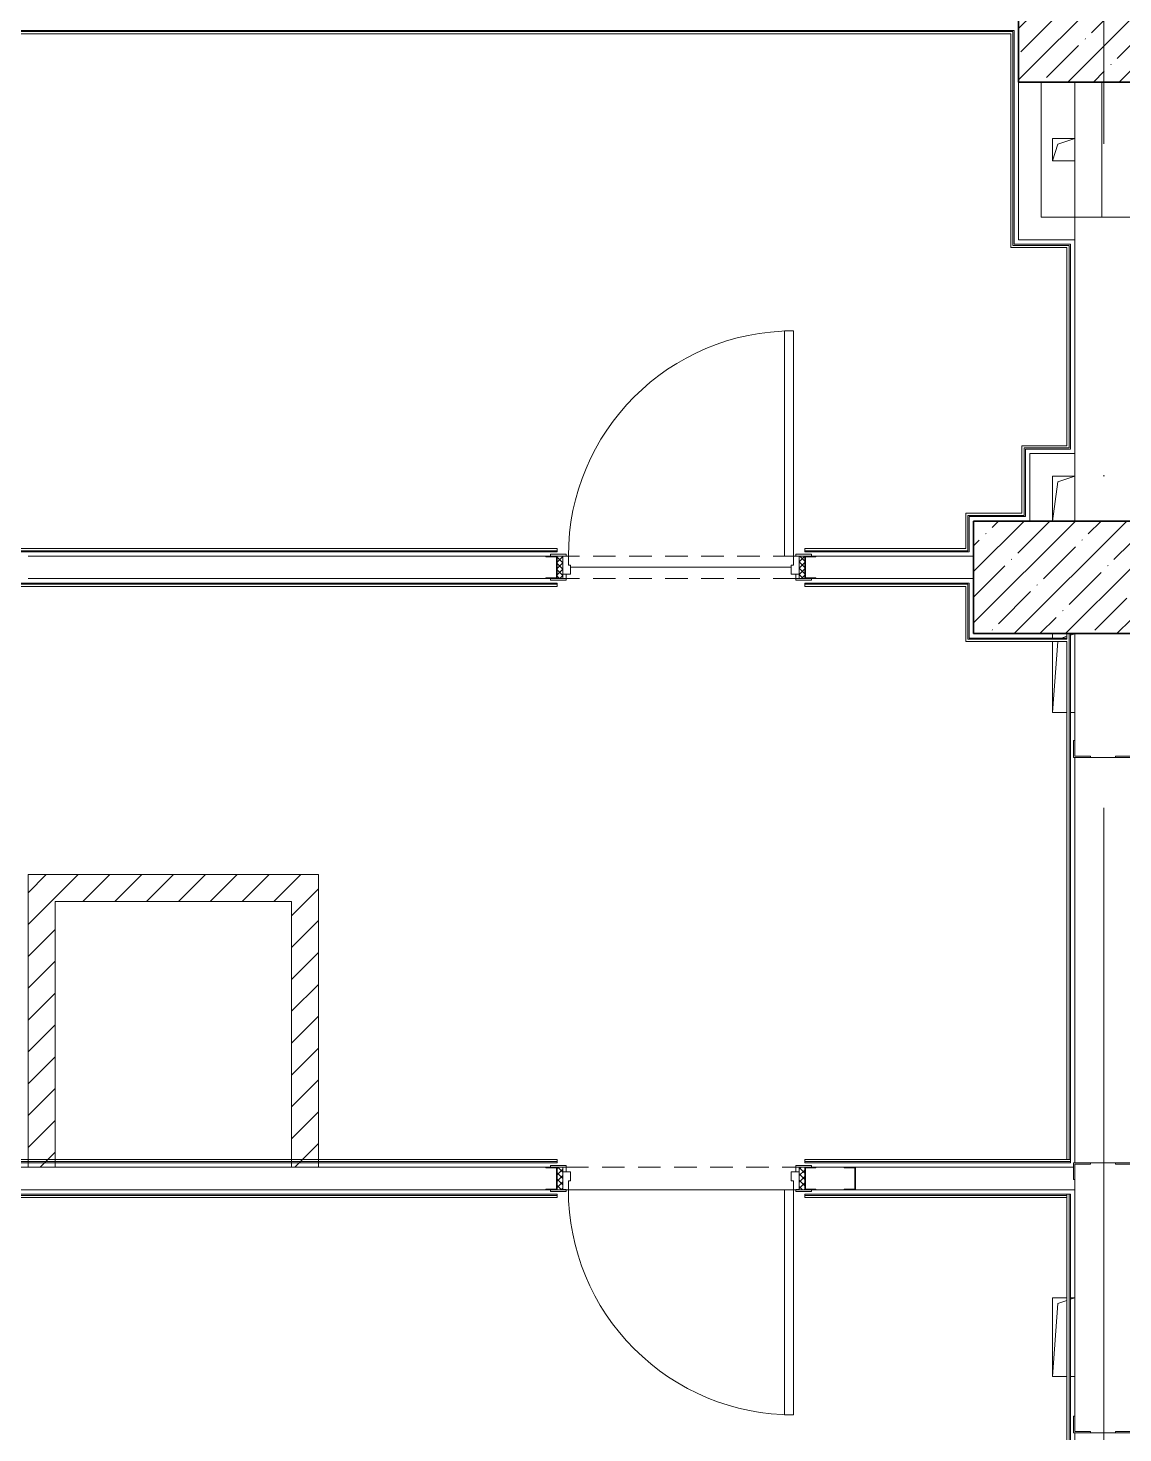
# Model space of a CAD drawing. Header units: millimetres. Extents: x 5993 to 95364, y 94667 to 143522.
# Drawn here: x 49666 to 50062, y 120246 to 120754 of the extents above; entities that cross this region are included whole.
import ezdxf

# ---------------------------------------------------------------- set-up
doc = ezdxf.new("R2010")
doc.units = ezdxf.units.MM
for name, pattern in [('200_ШТРИХ_ш1п0_6_', [160, 100, -60]), ('50_200_ШТРИХ_1Т_ш5_п1_п1_', [1400, 1000, -200, 0, -200]), ('Штрих короткий', [300, 150, -150])]:
    doc.linetypes.add(name, pattern=pattern)
for name, color, linetype, lineweight in [('0-2', 7, 'Continuous', 9), ('S-GRID-____-OTLN-1', 7, '50_200_ШТРИХ_1Т_ш5_п1_п1_', 9), ('Двери', 7, 'Continuous', 9), ('Каркас_Импост', 7, 'Continuous', 13), ('Каркас_Импост-1', 7, 'Continuous', 9), ('Линии-3', 7, 'Continuous', 5), ('Несущие колонны', 7, 'Continuous', 9), ('Несущие колонны-1', 7, 'Continuous', 35), ('Обобщенные модели', 7, 'Continuous', 9), ('Общие ребра', 7, 'Continuous', 9), ('Открывание-1', 7, 'Continuous', 9), ('Панель', 7, 'Continuous', 13), ('Перекрытия', 7, 'Continuous', 9), ('Перемычка-1', 7, 'Штрих короткий', 9), ('Перемычка_Пунктирные линии-1', 7, '200_ШТРИХ_ш1п0_6_', 9), ('Стены', 7, 'Continuous', 9), ('Стены-1', 7, 'Continuous', 13), ('Элементы узлов-1', 7, 'Continuous', 5)]:
    doc.layers.add(name, color=color, linetype=linetype, lineweight=lineweight)
pattern_1 = [(135, (1751.41, 114.685), (-14.14214, -14.14214), []), (225, (1751.41, 114.685), (14.14214, -14.14214), [])]
pattern_2 = [(45, (-371.384, 114.685), (-14.1421, 14.1421), []), (135, (-371.384, 114.685), (-14.1421, -14.1421), [])]

# ---------------------------------------------------------------- blocks, each defined once
blk = doc.blocks.new('Дверь_СКБ_1Ст_Внутренняя_ШЕР - СОШ_Д-10__Дв_1100x2100h_Цеха пищеблока_EI30-27822588-АИ2_01_План напольных покрытий и плинтусов 1го этажа _Часть 1_')
at = {"layer": 'Двери'}
h = blk.add_hatch(dxfattribs=at)
h.set_pattern_fill('FP_76', color=256, style=0, pattern_type=2)
h.set_pattern_definition(pattern_1)
h.paths.add_polyline_path([(562.5, 50), (537.5, 50), (537.5, -50), (562.5, -50), (562.5, 47)], flags=0)
at = {"layer": 'Каркас_Импост-1'}
h = blk.add_hatch(dxfattribs=at)
h.set_pattern_fill('FP_77', color=256, style=0, pattern_type=2)
h.set_pattern_definition(pattern_2)
h.paths.add_polyline_path([(-512.5, -50), (-512.5, 50), (-537.5, 50), (-537.5, -50)], flags=0)
at = {"layer": 'Каркас_Импост'}
for p, q in [((-497.5, 58), (-567.5, 58)), ((-567.5, 58), (-567.5, 50)), ((-512.5, 50), (-537.5, 50)), ((-537.5, 50), (-497.5, 50)), ((-487.5, 50), (-512.5, 50)), ((-512.5, 50), (-512.5, -30)), ((-512.5, -50), (-512.5, 50)), ((-497.5, 50), (-512.5, 50)), ((-512.5, 50), (-512.5, 49)), ((-512.5, 49), (-497.5, 49)), ((-497.5, 50), (-497.5, 58)), ((-497.5, 49), (-497.5, 50)), ((-487.5, 10), (-487.5, 50)), ((-477.5, 10), (-487.5, 10)), ((-477.5, -30), (-477.5, 10)), ((512.5, 10), (502.5, 10)), ((502.5, 10), (502.5, -30)), ((512.5, 50), (512.5, 10)), ((537.5, 50), (512.5, 50)), ((592.5, 58), (522.5, 58)), ((522.5, 58), (522.5, 50)), ((537.5, 50), (522.5, 50)), ((522.5, 50), (522.5, 49)), ((522.5, 50), (562.5, 50)), ((522.5, 49), (537.5, 49)), ((537.5, -30), (537.5, 50)), ((562.5, 50), (537.5, 50)), ((537.5, 50), (537.5, -50)), ((537.5, 49), (537.5, 50)), ((592.5, 50), (592.5, 58)), ((-567.5, -50), (-567.5, -58)), ((-567.5, -58), (-497.5, -58)), ((-537.5, -50), (-512.5, -50)), ((-497.5, -50), (-537.5, -50)), ((-512.5, -30), (-477.5, -30)), ((-497.5, -30), (-512.5, -30)), ((-512.5, -30), (-512.5, -50)), ((-512.5, -50), (-497.5, -50)), ((-497.5, -50), (-497.5, -30)), ((-497.5, -58), (-497.5, -50)), ((502.5, -30), (537.5, -30)), ((537.5, -30), (522.5, -30)), ((522.5, -30), (522.5, -50)), ((522.5, -50), (537.5, -50)), ((562.5, -50), (522.5, -50)), ((522.5, -50), (522.5, -58)), ((522.5, -58), (592.5, -58)), ((537.5, -50), (537.5, -30)), ((537.5, -50), (562.5, -50)), ((592.5, -58), (592.5, -50))]:
    blk.add_line(p, q, dxfattribs=at)
at = {"layer": 'Открывание-1'}
blk.add_arc((512.5, 50), 1000, 90, 180, dxfattribs=at)
at = {"layer": 'Панель'}
for p, q in [((512.5, 1050), (472.5, 1050)), ((472.5, 1050), (472.5, 50)), ((512.5, 50), (512.5, 1050)), ((472.5, 50), (512.5, 50))]:
    blk.add_line(p, q, dxfattribs=at)
blk = doc.blocks.new('Дверь_СКБ_1Ст_Внутренняя_ШЕР - СОШ_Д-9_Дв_1100x2100h_Раздаточная_ моечные_ цеха все кроме горячего_ помещение для временного хранения пищевых отходов-27822622-АИ2_01_План напольных покрытий и плинтусов 1го этажа _Часть 1_')
at = {"layer": 'Двери'}
h = blk.add_hatch(dxfattribs=at)
h.set_pattern_fill('FP_76', color=256, style=0, pattern_type=2)
h.set_pattern_definition(pattern_1)
h.paths.add_polyline_path([(562.5, 50), (537.5, 50), (537.5, -50), (562.5, -50), (562.5, 47)], flags=0)
at = {"layer": 'Каркас_Импост-1'}
h = blk.add_hatch(dxfattribs=at)
h.set_pattern_fill('FP_77', color=256, style=0, pattern_type=2)
h.set_pattern_definition(pattern_2)
h.paths.add_polyline_path([(-512.5, -50), (-512.5, 50), (-537.5, 50), (-537.5, -50)], flags=0)
at = {"layer": 'Каркас_Импост'}
for p, q in [((-497.5, 58), (-567.5, 58)), ((-567.5, 58), (-567.5, 50)), ((-512.5, 50), (-537.5, 50)), ((-537.5, 50), (-497.5, 50)), ((-487.5, 50), (-512.5, 50)), ((-512.5, 50), (-512.5, -30)), ((-512.5, -50), (-512.5, 50)), ((-497.5, 50), (-512.5, 50)), ((-512.5, 50), (-512.5, 49)), ((-512.5, 49), (-497.5, 49)), ((-497.5, 50), (-497.5, 58)), ((-497.5, 49), (-497.5, 50)), ((-487.5, 10), (-487.5, 50)), ((-477.5, 10), (-487.5, 10)), ((-477.5, -30), (-477.5, 10)), ((512.5, 10), (502.5, 10)), ((502.5, 10), (502.5, -30)), ((512.5, 50), (512.5, 10)), ((537.5, 50), (512.5, 50)), ((592.5, 58), (522.5, 58)), ((522.5, 58), (522.5, 50)), ((537.5, 50), (522.5, 50)), ((522.5, 50), (522.5, 49)), ((522.5, 50), (562.5, 50)), ((522.5, 49), (537.5, 49)), ((537.5, -30), (537.5, 50)), ((562.5, 50), (537.5, 50)), ((537.5, 50), (537.5, -50)), ((537.5, 49), (537.5, 50)), ((592.5, 50), (592.5, 58)), ((-567.5, -50), (-567.5, -58)), ((-567.5, -58), (-497.5, -58)), ((-537.5, -50), (-512.5, -50)), ((-497.5, -50), (-537.5, -50)), ((-512.5, -30), (-477.5, -30)), ((-497.5, -30), (-512.5, -30)), ((-512.5, -30), (-512.5, -50)), ((-512.5, -50), (-497.5, -50)), ((-497.5, -50), (-497.5, -30)), ((-497.5, -58), (-497.5, -50)), ((502.5, -30), (537.5, -30)), ((537.5, -30), (522.5, -30)), ((522.5, -30), (522.5, -50)), ((522.5, -50), (537.5, -50)), ((562.5, -50), (522.5, -50)), ((522.5, -50), (522.5, -58)), ((522.5, -58), (592.5, -58)), ((537.5, -50), (537.5, -30)), ((537.5, -50), (562.5, -50)), ((592.5, -58), (592.5, -50))]:
    blk.add_line(p, q, dxfattribs=at)
at = {"layer": 'Открывание-1'}
blk.add_arc((-487.5, 50), 1000, 360, 90, dxfattribs=at)
at = {"layer": 'Панель'}
for p, q in [((-487.5, 1050), (-487.5, 50)), ((-447.5, 1050), (-487.5, 1050)), ((-447.5, 50), (-447.5, 1050)), ((-487.5, 50), (-447.5, 50))]:
    blk.add_line(p, q, dxfattribs=at)
blk = doc.blocks.new('BSC_Колонна _Прямоугольная - 500х700-V115-АИ2_01_План напольных покрытий и плинтусов 1го этажа _Часть 1_')
at = {"layer": 'Несущие колонны'}
h = blk.add_hatch(dxfattribs=at)
h.set_pattern_fill('FP_148', color=256, style=0, pattern_type=2)
h.set_pattern_definition([(315, (-81150, 103250), (114.04925, 114.04925), []), (315, (-81150, 103135.95), (114.04925, 114.04925), [201.613, -40.323, 3.353, -36.97])])
h.paths.add_polyline_path([(-250, 350), (-250, -350), (250, -350), (250, 350), (-141.9, 350)], flags=0)
at = {"layer": 'Несущие колонны-1'}
for p, q in [((250, 350), (-250, 350)), ((-250, 350), (-250, -350)), ((250, -350), (250, 350)), ((-250, -350), (250, -350))]:
    blk.add_line(p, q, dxfattribs=at)
blk = doc.blocks.new('BSC_Колонна _Прямоугольная - 500х500-V117-АИ2_01_План напольных покрытий и плинтусов 1го этажа _Часть 1_')
at = {"layer": 'Несущие колонны'}
h = blk.add_hatch(dxfattribs=at)
h.set_pattern_fill('FP_150', color=256, style=0, pattern_type=2)
h.set_pattern_definition([(135, (83600, -103350), (-114.04925, -114.04925), []), (135, (83600, -103235.95), (-114.04925, -114.04925), [201.613, -40.323, 3.353, -36.97])])
h.paths.add_polyline_path([(250, 250), (-250, 250), (-250, -250), (250, -250)], flags=0)
at = {"layer": 'Несущие колонны-1'}
for p, q in [((250, 250), (-250, 250)), ((-250, 250), (-250, -250)), ((250, -250), (250, 250)), ((-250, -250), (250, -250))]:
    blk.add_line(p, q, dxfattribs=at)
blk = doc.blocks.new('Проем_Дверь_Прямоугольный - 1800х2700h_оконные проемы-25805030-АИ2_01_План напольных покрытий и плинтусов 1го этажа _Часть 1_')
at = {"layer": 'Перемычка-1'}
for p, q in [((900, 125), (-900, 125)), ((900, -125), (-900, -125))]:
    blk.add_line(p, q, dxfattribs=at)
blk = doc.blocks.new('Фахверк_СКБ_Уголок - 250_2700-27497298-АИ2_01_План напольных покрытий и плинтусов 1го этажа _Часть 1_')
at = {"layer": 'Обобщенные модели'}
for p, q in [((200, 181), (125, 181)), ((125, 181), (125, 106)), ((131, 106), (131, 175)), ((131, 175), (200, 175)), ((200, 175), (200, 181)), ((125, 106), (131, 106)), ((131, -6), (125, -6)), ((125, -6), (125, -81)), ((131, -75), (131, -6)), ((125, -81), (200, -81)), ((200, -75), (131, -75)), ((200, -81), (200, -75))]:
    blk.add_line(p, q, dxfattribs=at)
blk = doc.blocks.new('154_Фахверк_СКБ_Швеллер - Тип_100_3600-27825154-АИ2_01_План напольных покрытий и плинтусов 1го этажа _Часть 1_')
at = {"layer": 'Обобщенные модели'}
for p, q in [((175, 50), (125, 50)), ((125, 50), (125, -50)), ((128, 47), (175, 47)), ((128, -47), (128, 47)), ((175, 47), (175, 50)), ((125, -50), (175, -50)), ((175, -47), (128, -47)), ((175, -50), (175, -47))]:
    blk.add_line(p, q, dxfattribs=at)
blk = doc.blocks.new('154_Фахверк_СКБ_Швеллер - Тип_100_4010_1-28088705-АИ2_01_План напольных покрытий и плинтусов 1го этажа _Часть 1_')
at = {"layer": 'Обобщенные модели'}
for p, q in [((175, 50), (125, 50)), ((125, 50), (125, -50)), ((128, 47), (175, 47)), ((128, -47), (128, 47)), ((175, 47), (175, 50)), ((125, -50), (175, -50)), ((175, -47), (128, -47)), ((175, -50), (175, -47))]:
    blk.add_line(p, q, dxfattribs=at)
blk = doc.blocks.new('154_Фахверк_СКБ_Швеллер - Тип_100_4010-27789772-АИ2_01_План напольных покрытий и плинтусов 1го этажа _Часть 1_')
at = {"layer": 'Обобщенные модели'}
for p, q in [((175, 50), (125, 50)), ((125, 50), (125, -50)), ((128, 47), (175, 47)), ((128, -47), (128, 47)), ((175, 47), (175, 50)), ((125, -50), (175, -50)), ((175, -47), (128, -47)), ((175, -50), (175, -47))]:
    blk.add_line(p, q, dxfattribs=at)
blk = doc.blocks.new('АР_Перемычка - АР_Перемычка-27822017-АИ2_01_План напольных покрытий и плинтусов 1го этажа _Часть 1_')
at = {"layer": 'Перемычка_Пунктирные линии-1'}
for p, q in [((0, 50), (1100, 50)), ((0, -50), (1100, -50))]:
    blk.add_line(p, q, dxfattribs=at)
blk = doc.blocks.new('AR_Отверстие прямоугольное _в плите_ - AR_Отверстие прямоугольное _в плите_-V236-АИ2_01_План напольных покрытий и плинтусов 1го этажа _Часть 1_')
at = {"layer": 'Обобщенные модели'}
for p, q in [((50, 50), (-50, 50)), ((-50, 50), (-50, -50)), ((-50, -50), (-25, 25)), ((-25, 25), (50, 50)), ((-50, -50), (50, -50))]:
    blk.add_line(p, q, dxfattribs=at)
blk = doc.blocks.new('AR_Отверстие прямоугольное _в плите_ - AR_Отверстие прямоугольное _в плите_-30511966-АИ2_01_План напольных покрытий и плинтусов 1го этажа _Часть 1_')
at = {"layer": 'Обобщенные модели'}
for p, q in [((15, 175), (-50, 175)), ((-50, 175), (-50, -175)), ((-50, -175), (-25, 150)), ((-25, 150), (15, 163.3)), ((50, 175), (30, 175)), ((30, 168.3), (50, 175)), ((-50, -175), (15, -175)), ((30, -175), (50, -175))]:
    blk.add_line(p, q, dxfattribs=at)
blk = doc.blocks.new('AR_Отверстие прямоугольное _в плите_ - AR_Отверстие прямоугольное _в плите_-V257-АИ2_01_План напольных покрытий и плинтусов 1го этажа _Часть 1_')
at = {"layer": 'Обобщенные модели'}
for p, q in [((-50, 175), (-50, 155)), ((-50, 140), (-50, -175)), ((-50, -175), (-25.8, 140)), ((-10, 155), (15, 163.3)), ((30, 168.3), (50, 175)), ((-50, -175), (15, -175)), ((30, -175), (50, -175))]:
    blk.add_line(p, q, dxfattribs=at)
blk = doc.blocks.new('AR_Отверстие прямоугольное _в плите_ - AR_Отверстие прямоугольное _в плите_-30510730-АИ2_01_План напольных покрытий и плинтусов 1го этажа _Часть 1_')
at = {"layer": 'Обобщенные модели'}
for p, q in [((-50, -100), (-25, 75)), ((-25, 75), (50, 100))]:
    blk.add_line(p, q, dxfattribs=at)

msp = doc.modelspace()

# ---------------------------------------------------------------- linework, layer by layer
at = {"layer": 'S-GRID-____-OTLN-1', "color": 251, "ltscale": 0.6, "true_color": 0x636466}
msp.add_line((50055.33, 117351.98), (50055.33, 121495.1), dxfattribs=at)
at = {"layer": 'Линии-3'}
for p, q in [((49771.41, 120448.18), (49666.41, 120448.18)), ((49666.41, 120448.18), (49666.41, 120342.36)), ((49771.41, 120342.36), (49771.41, 120448.18)), ((49676.17, 120342.36), (49676.17, 120438.41)), ((49676.17, 120438.41), (49761.64, 120438.41)), ((49761.64, 120438.41), (49761.64, 120342.36)), ((49666.41, 120342.36), (49676.17, 120342.36)), ((49761.64, 120342.36), (49771.41, 120342.36))]:
    msp.add_line(p, q, dxfattribs=at)
at = {"layer": 'Общие ребра'}
for p, q in [((49456.81, 120752.97), (50021.7, 120752.97)), ((50021.7, 120752.97), (50022.51, 120752.97)), ((50022.51, 120752.97), (50022.51, 120676.05)), ((50022.51, 120675.65), (50022.51, 120676.05)), ((50022.51, 120675.65), (50042.86, 120675.65)), ((50042.86, 120675.65), (50042.86, 120674.83)), ((50042.86, 120674.83), (50042.86, 120602.42)), ((50026.58, 120602.42), (50026.58, 120578.82)), ((50026.58, 120602.42), (50026.99, 120602.42)), ((50042.05, 120602.42), (50026.99, 120602.42)), ((50042.86, 120602.42), (50042.05, 120602.42)), ((50006.23, 120578), (50006.23, 120566.07)), ((50006.23, 120578), (50006.64, 120578)), ((50026.58, 120578), (50006.64, 120578)), ((50026.58, 120578.82), (50026.58, 120578)), ((49857.69, 120565.26), (49473.91, 120565.26)), ((50006.23, 120565.26), (49947.22, 120565.26)), ((50006.23, 120566.07), (50006.23, 120565.26)), ((49473.91, 120553.18), (49857.69, 120553.18)), ((49947.22, 120553.18), (50005.42, 120553.18)), ((50005.42, 120553.18), (50006.23, 120553.18)), ((50006.23, 120553.18), (50006.23, 120533.23)), ((50042.05, 120533.23), (50042.05, 120533.64)), ((50042.86, 120535.27), (50042.86, 120345.21)), ((50006.64, 120533.23), (50006.23, 120533.23)), ((50006.64, 120533.23), (50042.05, 120533.23)), ((49666.41, 120344.4), (49425.07, 120344.4)), ((49676.17, 120344.4), (49666.41, 120344.4)), ((49761.64, 120344.4), (49676.17, 120344.4)), ((49771.41, 120344.4), (49761.64, 120344.4)), ((49857.69, 120344.4), (49771.41, 120344.4)), ((50043.27, 120344.4), (49947.22, 120344.4)), ((50044.89, 120334.22), (50044.89, 120337.88)), ((49425.07, 120332.19), (49857.69, 120332.19)), ((49947.22, 120332.19), (50042.05, 120332.19)), ((50042.86, 120332.59), (50042.86, 120102.65))]:
    msp.add_line(p, q, dxfattribs=at)
at = {"layer": 'Перекрытия'}
for p, q in [((49942.34, 120559.28), (49862.57, 120559.28)), ((49771.41, 120448.18), (49666.41, 120448.18)), ((49666.41, 120448.18), (49666.41, 120345.21)), ((49771.41, 120345.21), (49771.41, 120448.18)), ((49676.17, 120345.21), (49676.17, 120438.41)), ((49676.17, 120438.41), (49761.64, 120438.41)), ((49761.64, 120438.41), (49761.64, 120345.21)), ((49666.41, 120343.99), (49666.41, 120342.36)), ((49676.17, 120342.36), (49676.17, 120343.99)), ((49761.64, 120343.99), (49761.64, 120342.36)), ((49771.41, 120342.36), (49771.41, 120343.99)), ((49861.76, 120334.22), (49939.89, 120334.22)), ((49939.89, 120334.22), (49861.76, 120334.22))]:
    msp.add_line(p, q, dxfattribs=at)
at = {"layer": 'Стены'}
for p, q in [((50044.89, 120343.99), (50044.89, 120490.5)), ((50044.89, 120099.8), (50044.89, 120246.31))]:
    msp.add_line(p, q, dxfattribs=at)
at = {"layer": 'Стены-1'}
for p, q in [((50021.7, 120753.38), (49456.41, 120753.38)), ((49457.63, 120752.16), (50021.7, 120752.16)), ((50022.51, 120753.38), (50021.7, 120753.38)), ((50021.7, 120752.16), (50021.7, 120676.05)), ((50022.92, 120753.38), (50022.51, 120753.38)), ((50022.92, 120676.05), (50022.92, 120753.38)), ((50024.55, 120734.69), (50024.55, 120677.71)), ((50032.69, 120685.85), (50032.69, 120734.69)), ((50044.89, 120734.69), (50044.89, 120685.85)), ((50054.66, 120685.85), (50054.66, 120734.69)), ((50044.89, 120685.85), (50032.69, 120685.85)), ((50044.89, 120685.85), (50044.89, 120575.97)), ((50065.24, 120685.85), (50044.89, 120685.85)), ((50044.89, 120677.71), (50044.89, 120685.85)), ((50044.89, 120685.85), (50054.66, 120685.85)), ((50021.7, 120676.05), (50021.7, 120675.65)), ((50021.7, 120675.65), (50021.7, 120674.83)), ((50043.27, 120676.05), (50022.92, 120676.05)), ((50024.55, 120677.71), (50032.69, 120677.71)), ((50032.69, 120677.71), (50044.89, 120677.71)), ((50043.27, 120675.65), (50043.27, 120676.05)), ((50043.27, 120674.83), (50043.27, 120675.65)), ((50021.7, 120674.83), (50042.05, 120674.83)), ((50042.05, 120674.83), (50042.05, 120603.23)), ((50043.27, 120602.01), (50043.27, 120674.83)), ((50026.58, 120603.23), (50025.77, 120603.23)), ((50025.77, 120603.23), (50025.77, 120578.82)), ((50026.99, 120603.23), (50026.58, 120603.23)), ((50042.05, 120603.23), (50026.99, 120603.23)), ((50026.99, 120578.82), (50026.99, 120602.01)), ((50026.99, 120602.01), (50042.05, 120602.01)), ((50044.89, 120600.39), (50028.62, 120600.39)), ((50028.62, 120600.39), (50028.62, 120592.25)), ((50042.05, 120602.01), (50042.86, 120602.01)), ((50042.86, 120602.01), (50043.27, 120602.01)), ((50044.89, 120592.25), (50044.89, 120600.39)), ((50028.62, 120592.25), (50028.62, 120575.97)), ((50036.76, 120592.25), (50044.89, 120592.25)), ((50036.76, 120575.97), (50036.76, 120592.25)), ((50006.23, 120578.82), (50005.42, 120578.82)), ((50005.42, 120578.82), (50005.42, 120566.07)), ((50006.64, 120578.82), (50006.23, 120578.82)), ((50025.77, 120578.82), (50006.64, 120578.82)), ((50006.64, 120566.07), (50006.64, 120577.59)), ((50006.64, 120577.59), (50026.99, 120577.59)), ((50026.99, 120578), (50026.99, 120578.82)), ((50026.99, 120577.59), (50026.99, 120578)), ((49857.69, 120566.07), (49473.91, 120566.07)), ((49473.91, 120564.85), (49857.69, 120564.85)), ((49857.69, 120564.85), (49857.69, 120566.07)), ((50005.42, 120566.07), (49947.22, 120566.07)), ((49947.22, 120566.07), (49947.22, 120564.85)), ((49947.22, 120564.85), (50006.64, 120564.85)), ((50006.64, 120565.26), (50006.64, 120566.07)), ((50006.64, 120564.85), (50006.64, 120565.26)), ((49853.62, 120563.35), (49666.41, 120563.35)), ((50008.27, 120563.35), (49951.29, 120563.35)), ((49666.41, 120555.21), (49853.62, 120555.21)), ((49951.29, 120555.21), (50008.27, 120555.21)), ((49857.69, 120553.58), (49473.91, 120553.58)), ((49473.91, 120552.36), (49857.69, 120552.36)), ((49857.69, 120552.36), (49857.69, 120553.58)), ((50005.42, 120553.58), (49947.22, 120553.58)), ((49947.22, 120553.58), (49947.22, 120552.36)), ((49947.22, 120552.36), (50005.42, 120552.36)), ((50006.23, 120553.58), (50005.42, 120553.58)), ((50005.42, 120552.36), (50005.42, 120532.42)), ((50006.64, 120553.58), (50006.23, 120553.58)), ((50006.64, 120533.64), (50006.64, 120553.58)), ((50042.05, 120533.64), (50006.64, 120533.64)), ((50042.05, 120535.27), (50042.05, 120533.64)), ((50043.27, 120345.21), (50043.27, 120535.27)), ((50044.89, 120535.27), (50044.89, 120496.61)), ((50005.42, 120532.42), (50006.23, 120532.42)), ((50006.23, 120532.42), (50006.64, 120532.42)), ((50006.64, 120532.42), (50042.05, 120532.42)), ((50042.05, 120532.42), (50042.05, 120345.21)), ((50050.51, 120490.5), (50059.63, 120490.5)), ((49666.41, 120345.21), (49425.07, 120345.21)), ((49425.07, 120343.99), (49666.41, 120343.99)), ((49666.41, 120342.36), (49641.99, 120342.36)), ((49676.17, 120345.21), (49666.41, 120345.21)), ((49666.41, 120343.99), (49676.17, 120343.99)), ((49676.17, 120342.36), (49666.41, 120342.36)), ((49761.64, 120345.21), (49676.17, 120345.21)), ((49676.17, 120343.99), (49761.64, 120343.99)), ((49761.64, 120342.36), (49676.17, 120342.36)), ((49771.41, 120345.21), (49761.64, 120345.21)), ((49761.64, 120343.99), (49771.41, 120343.99)), ((49771.41, 120342.36), (49761.64, 120342.36)), ((49857.69, 120345.21), (49771.41, 120345.21)), ((49771.41, 120343.99), (49857.69, 120343.99)), ((49853.62, 120342.36), (49771.41, 120342.36)), ((49857.69, 120343.99), (49857.69, 120345.21)), ((50043.27, 120345.21), (49947.22, 120345.21)), ((49947.22, 120345.21), (49947.22, 120343.99)), ((49947.22, 120343.99), (50043.27, 120343.99)), ((49961.46, 120342.36), (49951.29, 120342.36)), ((50044.41, 120342.36), (49965.53, 120342.36)), ((50042.05, 120345.21), (50043.27, 120345.21)), ((50043.27, 120343.99), (50043.27, 120345.21)), ((50059.63, 120343.99), (50050.51, 120343.99)), ((49857.69, 120332.59), (49425.07, 120332.59)), ((49425.07, 120331.37), (49857.69, 120331.37)), ((49641.99, 120334.22), (49853.62, 120334.22)), ((49857.69, 120331.37), (49857.69, 120332.59)), ((50042.05, 120332.59), (49947.22, 120332.59)), ((49947.22, 120332.59), (49947.22, 120331.37)), ((49947.22, 120331.37), (50042.05, 120331.37)), ((49951.29, 120334.22), (49961.46, 120334.22)), ((49965.53, 120334.22), (50044.89, 120334.22)), ((50043.27, 120332.59), (50042.05, 120332.59)), ((50042.05, 120332.59), (50042.05, 120102.65)), ((50042.05, 120331.37), (50042.05, 120332.59)), ((50043.27, 120102.65), (50043.27, 120332.59)), ((50044.89, 120334.22), (50044.89, 120252.42)), ((50050.51, 120246.31), (50059.63, 120246.31))]:
    msp.add_line(p, q, dxfattribs=at)
at = {"layer": 'Элементы узлов-1'}
for p, q in [((49666.41, 120441.63), (49672.96, 120448.18)), ((49666.41, 120430.12), (49684.47, 120448.18)), ((49686.21, 120438.41), (49695.98, 120448.18)), ((49697.72, 120438.41), (49707.49, 120448.18)), ((49709.23, 120438.41), (49719, 120448.18)), ((49720.74, 120438.41), (49730.51, 120448.18)), ((49732.25, 120438.41), (49742.02, 120448.18)), ((49743.77, 120438.41), (49753.53, 120448.18)), ((49755.28, 120438.41), (49765.04, 120448.18)), ((49761.64, 120433.26), (49771.41, 120443.03)), ((49666.41, 120418.6), (49676.17, 120428.37)), ((49761.64, 120421.75), (49771.41, 120431.52)), ((49666.41, 120407.09), (49676.17, 120416.86)), ((49761.64, 120410.24), (49771.41, 120420)), ((49761.64, 120398.73), (49771.41, 120408.49)), ((49666.41, 120395.58), (49676.17, 120405.35)), ((49761.64, 120387.22), (49771.41, 120396.98)), ((49666.41, 120384.07), (49676.17, 120393.84)), ((49666.41, 120372.56), (49676.17, 120382.33)), ((49761.64, 120375.7), (49771.41, 120385.47)), ((49761.64, 120364.19), (49771.41, 120373.96)), ((49666.41, 120361.05), (49676.17, 120370.82)), ((49761.64, 120352.68), (49771.41, 120362.45)), ((49666.41, 120349.54), (49676.17, 120359.31)), ((49762.83, 120342.36), (49771.41, 120350.94)), ((49670.74, 120342.36), (49676.17, 120347.79))]:
    msp.add_line(p, q, dxfattribs=at)

# ---------------------------------------------------------------- block references
at = {"layer": '0-2', "xscale": 0.08139549610658335, "yscale": 0.08139549610658335, "zscale": 0.08139549610658335}
for name, p, rotation in [('BSC_Колонна _Прямоугольная - 500х500-V117-АИ2_01_План напольных покрытий и плинтусов 1го этажа _Часть 1_', (50044.89, 120755.04), 269.9999999999997), ('BSC_Колонна _Прямоугольная - 500х700-V115-АИ2_01_План напольных покрытий и плинтусов 1го этажа _Часть 1_', (50036.76, 120555.62), 89.9999999999999), ('154_Фахверк_СКБ_Швеллер - Тип_100_3600-27825154-АИ2_01_План напольных покрытий и плинтусов 1го этажа _Часть 1_', (49867.86, 120559.28), 180), ('Фахверк_СКБ_Уголок - 250_2700-27497298-АИ2_01_План напольных покрытий и плинтусов 1го этажа _Часть 1_', (50059.14, 120480.33), 89.99999999999991), ('Проем_Дверь_Прямоугольный - 1800х2700h_оконные проемы-25805030-АИ2_01_План напольных покрытий и плинтусов 1го этажа _Часть 1_', (50055.07, 120417.25), 269.9999999999999), ('154_Фахверк_СКБ_Швеллер - Тип_100_4010-27789772-АИ2_01_План напольных покрытий и плинтусов 1го этажа _Часть 1_', (49867.86, 120338.29), 180), ('Дверь_СКБ_1Ст_Внутренняя_ШЕР - СОШ_Д-9_Дв_1100x2100h_Раздаточная_ моечные_ цеха все кроме горячего_ помещение для временного хранения пищевых отходов-27822622-АИ2_01_План напольных покрытий и плинтусов 1го этажа _Часть 1_', (49903.47, 120338.29), 180), ('АР_Перемычка - АР_Перемычка-27822017-АИ2_01_План напольных покрытий и плинтусов 1го этажа _Часть 1_', (49947.22, 120338.29), 180), ('154_Фахверк_СКБ_Швеллер - Тип_100_4010-27789772-АИ2_01_План напольных покрытий и плинтусов 1го этажа _Часть 1_', (49975.71, 120338.29), 180), ('Фахверк_СКБ_Уголок - 250_2700-27497298-АИ2_01_План напольных покрытий и плинтусов 1го этажа _Часть 1_', (50051, 120354.16), 269.9999999999999), ('Фахверк_СКБ_Уголок - 250_2700-27497298-АИ2_01_План напольных покрытий и плинтусов 1го этажа _Часть 1_', (50059.14, 120236.14), 89.99999999999994), ('Проем_Дверь_Прямоугольный - 1800х2700h_оконные проемы-25805030-АИ2_01_План напольных покрытий и плинтусов 1го этажа _Часть 1_', (50055.07, 120173.06), 269.9999999999999)]:
    msp.add_blockref(name, p, dxfattribs=dict(at, rotation=rotation))
for name, p in [('AR_Отверстие прямоугольное _в плите_ - AR_Отверстие прямоугольное _в плите_-V236-АИ2_01_План напольных покрытий и плинтусов 1го этажа _Часть 1_', (50040.83, 120710.24)), ('Дверь_СКБ_1Ст_Внутренняя_ШЕР - СОШ_Д-10__Дв_1100x2100h_Цеха пищеблока_EI30-27822588-АИ2_01_План напольных покрытий и плинтусов 1го этажа _Часть 1_', (49901.44, 120559.28)), ('AR_Отверстие прямоугольное _в плите_ - AR_Отверстие прямоугольное _в плите_-30510730-АИ2_01_План напольных покрытий и плинтусов 1го этажа _Часть 1_', (50040.83, 120584.11)), ('АР_Перемычка - АР_Перемычка-27822017-АИ2_01_План напольных покрытий и плинтусов 1го этажа _Часть 1_', (49857.69, 120559.28)), ('154_Фахверк_СКБ_Швеллер - Тип_100_3600-27825154-АИ2_01_План напольных покрытий и плинтусов 1го этажа _Часть 1_', (49937.05, 120559.28)), ('AR_Отверстие прямоугольное _в плите_ - AR_Отверстие прямоугольное _в плите_-V257-АИ2_01_План напольных покрытий и плинтусов 1го этажа _Часть 1_', (50040.83, 120521.02)), ('154_Фахверк_СКБ_Швеллер - Тип_100_4010_1-28088705-АИ2_01_План напольных покрытий и плинтусов 1го этажа _Часть 1_', (49937.05, 120338.29)), ('AR_Отверстие прямоугольное _в плите_ - AR_Отверстие прямоугольное _в плите_-30511966-АИ2_01_План напольных покрытий и плинтусов 1го этажа _Часть 1_', (50040.83, 120280.91))]:
    msp.add_blockref(name, p, dxfattribs=at)

doc.saveas('drawing.dxf')
